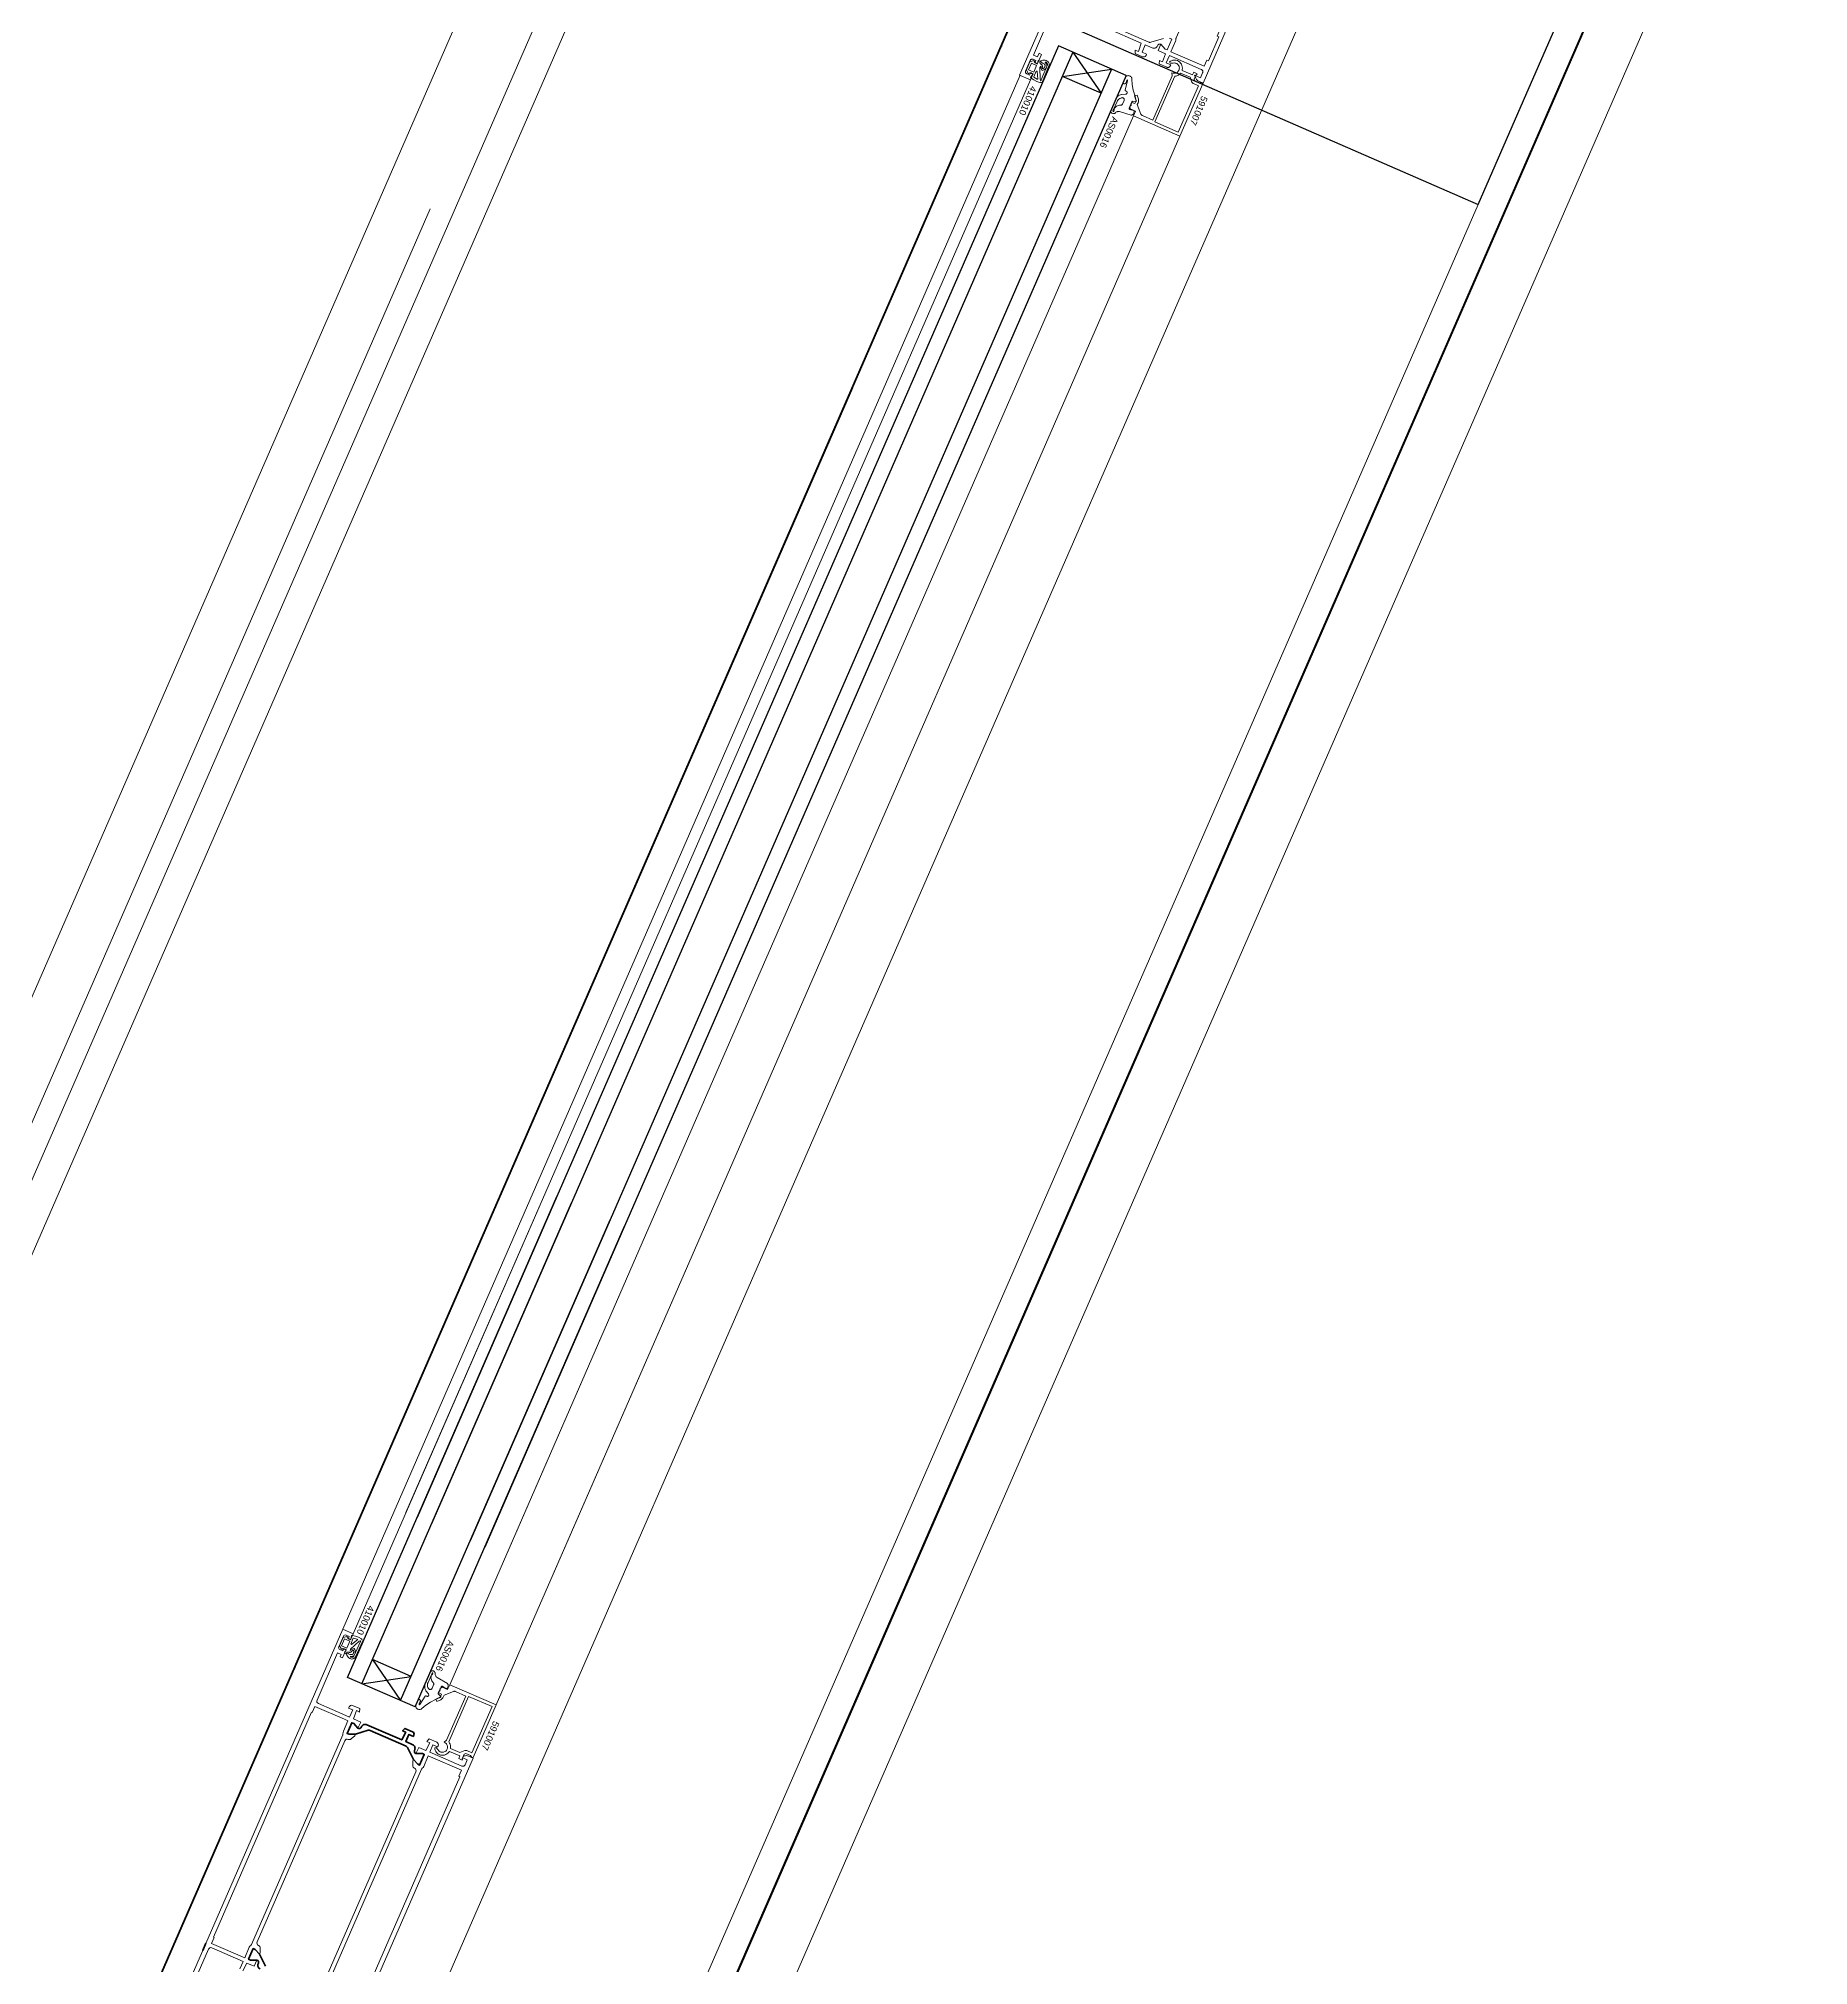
# Model space of a CAD drawing. Header units: millimetres. Extents: x -37281 to 954596, y -59787 to 956680.
# Drawn here: x 7281 to 7952, y -10720 to -9989 of the extents above; entities that cross this region are included whole.
import ezdxf
from ezdxf.enums import TextEntityAlignment as Align

# ---------------------------------------------------------------- set-up
doc = ezdxf.new("R2010")
doc.units = ezdxf.units.MM
doc.header["$MEASUREMENT"] = 0
doc.linetypes.add('Dot & Dashed', pattern=[670.277762, 352.777767, -176.388884, 0, -141.111112])
doc.linetypes.add('Double Dashed', pattern=[1093.611073, 529.166651, -211.666656, 141.111112, -211.666656])
for name, color, linetype, lineweight in [('0_Pen_No__2', 8, 'Continuous', 15), ('0_Pen_No__5', 7, 'Continuous', 25), ('0_Pen_No__6', 7, 'Continuous', 35), ('0_Pen_No__7', 7, 'Continuous', 35), ('0_Pen_No__9', 7, 'Continuous', 13), ('New_A-20-M_Floor_Slab_Pen_No__89', 8, 'Continuous', 20), ('New_A-20-M_Roof_Pen_No__93', 8, 'Continuous', 13), ('New_A-25-M_Curtain_Wall_Pen_No__90', 8, 'Continuous', 20), ('New_A-25-M_Wall_Ext_Pen_No__87', 8, 'Continuous', 20), ('New_ArchiCAD Windows_Pen_No__3', 7, 'Continuous', 18), ('New_ArchiCAD Zone Stamps_Pen_No__9', 7, 'Continuous', 13)]:
    doc.layers.add(name, color=color, linetype=linetype, lineweight=lineweight)
for name, color, linetype, lineweight, true_color in [('0_Pen_No__40', 7, 'Continuous', 35, 0x2a2a2a), ('New_A-15-MG_Structural_Grid_Phase_2_Pen_No__222', 7, 'Continuous', 13, 0x65af33), ('New_A-25-M_Curtain_Wall_Pen_No__69', 7, 'Continuous', 20, 0x606060), ('New_A-35-M_FFE-Zone_Pen_No__74', 7, 'Continuous', 20, 0x606060), ('New_ArchiCAD Windows_Pen_No__23', 7, 'Continuous', 30, 0x2a2a2a)]:
    doc.layers.add(name, color=color, linetype=linetype, lineweight=lineweight, true_color=true_color)
for name, color, linetype in [('New_A-15-MG_Structural_Grid_Phase_2', 7, 'Continuous'), ('New_A-20-M_Floor_Slab', 7, 'Continuous'), ('New_A-20-M_Roof', 7, 'Continuous'), ('New_A-25-M_Curtain_Wall', 7, 'Continuous'), ('New_A-25-M_Wall_Ext', 7, 'Continuous'), ('New_A-35-M_FFE-Zone', 7, 'Continuous'), ('New_ArchiCAD Windows', 7, 'Continuous')]:
    doc.layers.add(name, color=color, linetype=linetype)
doc.styles.add('GENERATED_STYLE_2', font='')
doc.styles.add('GENERATED_STYLE_3', font='')
doc.styles.add('GENERATED_STYLE_4', font='')
doc.styles.get('GENERATED_STYLE_2').set_extended_font_data('Arial', bold=True)
doc.styles.get('GENERATED_STYLE_3').set_extended_font_data('Arial')
doc.styles.get('GENERATED_STYLE_4').set_extended_font_data('Swis721 BT')

# ---------------------------------------------------------------- blocks, each defined once
blk = doc.blocks.new('Wall_2_3', base_point=(10092.6, -4631.3))
at = {"layer": 'New_A-25-M_Wall_Ext_Pen_No__87', "linetype": 'Continuous', "flags": 128}
for points in [[(10000.93, -4591.33), (2142.47, -22613.27)], [(2234.14, -22653.24), (10092.6, -4631.3)]]:
    blk.add_lwpolyline(points, dxfattribs=at)
blk = doc.blocks.new('Wall_4_3', base_point=(9982.59, -4632.6))
at = {"layer": 'New_A-25-M_Wall_Ext_Pen_No__87', "linetype": 'Continuous', "flags": 128}
for points in [[(4871.77, -16353.33), (9982.59, -4632.6)], [(7915.52, -8960.24), (4720.52, -16287.38)]]:
    blk.add_lwpolyline(points, dxfattribs=at)
blk = doc.blocks.new('Single Office_INB 2113_11_3', base_point=(4956.91, -9895.45))
at = {"layer": 'New_A-35-M_FFE-Zone_Pen_No__74', "linetype": 'Continuous'}
blk.add_line((6607.79, -11889.99), (7507.12, -9827.54), dxfattribs=at)
at = {"layer": 'New_ArchiCAD Zone Stamps_Pen_No__9'}
for tag, height, style, p in [('ROOM_NAME', 250, 'GENERATED_STYLE_2', (4455.73, -8801.04)), ('zoneNameLine2', 250, 'GENERATED_STYLE_2', (4267.3, -9233.17)), ('ROOM_NUMBER', 200, 'GENERATED_STYLE_3', (4078.87, -9653.88)), ('measuredAreaCode', 200, 'GENERATED_STYLE_3', (3921.84, -10013.99)), ('DUMMY_649', 200, 'GENERATED_STYLE_3', (4229.25, -10148.03)), ('DUMMY_650', 200, 'GENERATED_STYLE_3', (4578.76, -10300.44)), ('DUMMY_651', 133.33, 'GENERATED_STYLE_3', (4858.05, -10406.98))]:
    blk.add_attdef(tag, text='', height=height, rotation=336.44041, dxfattribs=dict(at, style=style)).set_placement(p, align=Align.TOP_LEFT)
blk = doc.blocks.new('Slab_4_3', base_point=(-34879.65, -33019.01))
at = {"layer": 'New_A-20-M_Floor_Slab_Pen_No__89', "linetype": 'Continuous', "flags": 128}
blk.add_lwpolyline([(19341.14, -30335.29), (10989.45, -26693.54), (10933.09, -26822.78), (1863.41, -22867.95), (9871.66, -4502.51), (4224.74, -2040.17), (4132.95, -2000.14), (2145.42, -6558.18), (-3141.98, -4252.62), (-10743.58, -11326.43), (-11126.43, -10915.01), (-34879.65, -33019.01)], dxfattribs=at)
blk = doc.blocks.new('Slab_8_3', base_point=(10933.09, -26822.78))
at = {"layer": 'New_A-20-M_Floor_Slab_Pen_No__89', "linetype": 'Continuous', "flags": 128}
blk.add_lwpolyline([(10933.09, -26822.78), (1863.41, -22867.95), (9871.66, -4502.51), (18941.33, -8457.33)], close=True, dxfattribs=at)
blk = doc.blocks.new('Triple Window 19[16]_3')
at = {"layer": 'New_ArchiCAD Windows_Pen_No__23', "linetype": 'Continuous'}
for p, q in [((7843.75, -10012.99), (7860.94, -9973.57)), ((7652.4, -9976.46), (7826.56, -10052.4)), ((7826.56, -10052.4), (7843.75, -10012.99))]:
    blk.add_line(p, q, dxfattribs=at)
at = {"layer": 'New_ArchiCAD Windows_Pen_No__3', "linetype": 'Continuous'}
for p, q in [((7898.06, -9000.28), (6958.76, -11154.4)), ((8232.63, -9146.17), (7293.33, -11300.29)), ((7652.4, -9976.46), (7314.85, -10750.57)), ((7489.01, -10826.51), (7826.56, -10052.4))]:
    blk.add_line(p, q, dxfattribs=at)
blk = doc.blocks.new('Wall_139_3', base_point=(10165.92, -4712.54))
at = {"layer": 'New_ArchiCAD Windows', "color": 251, "linetype": 'Continuous', "lineweight": 20, "true_color": 0x606060}
blk.add_blockref('Triple Window 19[16]_3', (0, 0), dxfattribs=at)
blk = doc.blocks.new('Morph_1_3')
at = {"layer": 'New_A-20-M_Roof_Pen_No__93', "linetype": 'Continuous', "flags": 128}
blk.add_lwpolyline([(2064.53, -22792.01), (10012.82, -4564.06)], dxfattribs=at)
blk = doc.blocks.new('Beam_4_3', base_point=(10000.93, -4591.33))
at = {"layer": 'New_A-25-M_Curtain_Wall_Pen_No__69', "linetype": 'Dot & Dashed'}
blk.add_line((10000.93, -4591.33), (2142.47, -22613.27), dxfattribs=at)
at = {"layer": 'New_A-25-M_Curtain_Wall_Pen_No__90', "linetype": 'Continuous'}
for p, q in [((10000.93, -4591.33), (2142.47, -22613.27)), ((10203.2, -4679.52), (2344.74, -22701.46))]:
    blk.add_line(p, q, dxfattribs=at)
blk = doc.blocks.new('Standard grid marker[55]_3', base_point=(12179.47, 840.07))
at = {"layer": 'New_A-15-MG_Structural_Grid_Phase_2_Pen_No__222', "linetype": 'Double Dashed'}
blk.add_line((11800.31, -29.45), (-2469.84, -32755.44), dxfattribs=at)
at = {"layer": 'New_A-15-MG_Structural_Grid_Phase_2_Pen_No__222', "style": 'GENERATED_STYLE_4'}
for tag, p in [('AC_MarkerText_1_0', (11806.43, 1584.91)), ('AC_MarkerText_1_1', (-3621.73, -33796.76))]:
    blk.add_attdef(tag, text='', height=350, rotation=336.44041, dxfattribs=at).set_placement(p, align=Align.MIDDLE_CENTER)

msp = doc.modelspace()

# ---------------------------------------------------------------- linework, layer by layer
at = {"layer": '0_Pen_No__2', "linetype": 'Continuous', "flags": 128}
for points in [[(7665.67, -9977.88), (7657.88, -9995.76), (7659.43, -9996.44), (7660.03, -9995.06), (7660.95, -9995.46), (7659.35, -9999.13), (7658.43, -9998.73), (7658.83, -9997.81), (7657.73, -9997.33), (7657.62, -9997.29), (7657.49, -9997.27), (7657.37, -9997.27), (7657.24, -9997.28), (7657.12, -9997.32), (7657.01, -9997.37), (7656.91, -9997.45), (7656.82, -9997.53), (7656.74, -9997.63), (7656.68, -9997.74), (7654.92, -10001.78), (7654.88, -10001.9), (7654.86, -10002.02), (7654.86, -10002.15), (7654.87, -10002.27), (7654.91, -10002.39), (7654.97, -10002.5), (7655.04, -10002.61), (7655.13, -10002.7), (7655.23, -10002.77), (7655.34, -10002.83), (7656.44, -10003.31), (7656.84, -10002.39), (7657.75, -10002.79), (7656.75, -10005.09), (7652.63, -10003.29), (7673.41, -9955.62)], [(7709.46, -9989.29), (7710.38, -9989.69), (7708.6, -9993.76), (7707.87, -9993.45), (7706.25, -9991.65), (7705.21, -9994.03), (7707.96, -9995.23), (7706.84, -9998.34), (7705.65, -9997.82), (7705.57, -9999.1), (7708.45, -10000.36), (7708.6, -10000.41), (7708.76, -10000.43), (7708.91, -10000.44), (7709.07, -10000.42), (7709.22, -10000.37), (7709.36, -10000.3), (7709.49, -10000.21), (7709.6, -10000.1), (7709.7, -9999.98), (7709.77, -9999.84), (7709.97, -9999.38), (7708.23, -9998.62), (7709.43, -9995.87), (7721.53, -10001.15), (7721.67, -10001.22), (7721.79, -10001.32), (7721.9, -10001.43), (7721.99, -10001.56), (7722.06, -10001.7), (7722.1, -10001.85), (7722.13, -10002), (7722.12, -10002.16), (7722.09, -10002.32), (7722.04, -10002.46), (7721.24, -10004.3), (7718.93, -10003.29), (7719.4, -10004.49), (7719.54, -10004.77), (7719.72, -10005.03), (7719.94, -10005.26), (7720.19, -10005.45), (7720.47, -10005.59), (7722.2, -10006.35), (7732.99, -9981.6)], [(7709.63, -9989.41), (7710.36, -9989.73), (7708.6, -9993.76), (7707.87, -9993.45), (7706.25, -9991.65), (7706.1, -9991.6), (7705.95, -9991.57), (7705.79, -9991.57), (7705.63, -9991.59), (7705.48, -9991.64), (7705.34, -9991.7), (7705.21, -9991.79), (7705.1, -9991.9), (7705.01, -9992.03), (7704.93, -9992.17), (7704.89, -9992.26), (7704.78, -9992.47), (7704.64, -9992.65), (7704.47, -9992.82), (7704.28, -9992.95), (7704.07, -9993.05), (7703.84, -9993.12), (7703.61, -9993.16), (7703.37, -9993.15), (7703.14, -9993.11), (7702.92, -9993.03), (7700.26, -9991.87), (7699.06, -9994.62), (7700.8, -9995.38), (7700.6, -9995.84), (7700.53, -9995.98), (7700.43, -9996.11), (7700.32, -9996.21), (7700.19, -9996.3), (7700.05, -9996.37), (7699.9, -9996.42), (7699.75, -9996.44), (7699.59, -9996.44), (7699.44, -9996.41), (7699.29, -9996.36), (7696.4, -9995.1), (7696.48, -9993.83), (7697.68, -9994.35), (7698.79, -9991.23), (7685.5, -9985.44)], [(7687.97, -9984.88), (7701.65, -9990.84), (7701.78, -9990.89), (7701.92, -9990.92), (7702.06, -9990.93), (7702.2, -9990.92), (7702.34, -9990.89), (7707.22, -9989.43)], [(7709.68, -9998.85), (7709.48, -9998.32), (7709.85, -9998.06), (7710.26, -9997.85), (7710.7, -9997.71), (7711.15, -9997.63), (7711.61, -9997.63), (7712.06, -9997.69), (7712.5, -9997.82), (7712.95, -9998.06), (7713.36, -9998.38), (7713.7, -9998.75), (7713.98, -9999.18), (7714.19, -9999.64), (7714.32, -10000.14), (7714.36, -10000.65), (7714.33, -10001.15), (7714.26, -10001.54), (7718.21, -10003.26), (7718.65, -10002.25), (7719.93, -10002.81), (7719.77, -10003.17), (7719.59, -10003.09), (7718.83, -10004.84), (7719.09, -10005.49), (7720.88, -10006.27), (7721.79, -10006.17), (7722.1, -10006.59), (7713.43, -10026.48), (7695.83, -10018.81), (7696.63, -10016.97), (7694.52, -10016.05), (7694.46, -10015.16), (7694.6, -10015.07), (7694.72, -10014.96), (7694.81, -10014.82), (7694.89, -10014.68), (7694.93, -10014.52), (7694.96, -10014.36), (7694.95, -10014.2), (7694.92, -10014.04), (7695.33, -10013.68), (7696.34, -10014.12), (7696.8, -10013.07), (7696.24, -10011.15), (7697.2, -10010.87), (7697.66, -10012.44), (7697.72, -10012.71), (7697.74, -10012.99), (7697.72, -10013.27), (7697.67, -10013.54), (7697.57, -10013.8), (7697.26, -10014.52), (7698.66, -10018.09), (7698.73, -10018.23), (7698.82, -10018.36), (7698.93, -10018.47), (7699.06, -10018.57), (7699.2, -10018.64), (7703.12, -10020.35)], [(7703.12, -10020.35), (7710.43, -10003.58), (7710.3, -10002.42), (7710.73, -10002.54), (7711.06, -10002.6), (7711.39, -10002.61), (7711.72, -10002.56), (7712.04, -10002.46), (7712.33, -10002.3), (7712.59, -10002.09), (7712.82, -10001.85), (7712.99, -10001.56), (7713.12, -10001.26), (7713.2, -10000.93), (7713.21, -10000.6), (7713.17, -10000.27), (7713.08, -9999.95), (7712.93, -9999.65), (7712.73, -9999.38), (7712.49, -9999.15), (7712.21, -9998.96), (7711.91, -9998.83), (7711.59, -9998.74), (7711.26, -9998.71), (7710.92, -9998.74), (7710.6, -9998.83), (7709.68, -9998.85)], [(7431.4, -10637.06), (7430.87, -10637.27), (7430.93, -10637.72), (7431.05, -10638.16), (7431.25, -10638.58), (7431.5, -10638.96), (7431.81, -10639.3), (7432.16, -10639.59), (7432.56, -10639.82), (7433.04, -10639.99), (7433.55, -10640.07), (7434.06, -10640.07), (7434.56, -10639.99), (7435.04, -10639.82), (7435.49, -10639.58), (7435.89, -10639.27), (7436.24, -10638.89), (7436.48, -10638.59), (7440.42, -10640.31), (7439.98, -10641.31), (7441.27, -10641.87), (7441.43, -10641.51), (7441.24, -10641.43), (7442, -10639.69), (7442.66, -10639.43), (7444.45, -10640.21), (7445, -10640.95), (7445.51, -10640.89), (7454.19, -10621), (7436.59, -10613.32), (7435.79, -10615.16), (7433.68, -10614.24), (7432.99, -10614.81), (7433.01, -10614.97), (7433.01, -10615.13), (7432.98, -10615.29), (7432.92, -10615.44), (7432.84, -10615.59), (7432.74, -10615.71), (7432.62, -10615.82), (7432.48, -10615.91), (7432.5, -10616.45), (7433.5, -10616.89), (7433.05, -10617.94), (7431.26, -10618.83), (7431.7, -10619.73), (7433.16, -10619), (7433.41, -10618.86), (7433.62, -10618.69), (7433.82, -10618.48), (7433.98, -10618.26), (7434.11, -10618.01), (7434.42, -10617.29), (7437.98, -10615.89), (7438.14, -10615.84), (7438.29, -10615.82), (7438.45, -10615.83), (7438.61, -10615.85), (7438.76, -10615.91), (7442.68, -10617.62)], [(7442.68, -10617.62), (7435.37, -10634.39), (7434.43, -10635.08), (7434.81, -10635.31), (7435.08, -10635.51), (7435.31, -10635.75), (7435.5, -10636.03), (7435.64, -10636.33), (7435.72, -10636.65), (7435.75, -10636.98), (7435.72, -10637.32), (7435.63, -10637.64), (7435.5, -10637.94), (7435.31, -10638.22), (7435.08, -10638.46), (7434.81, -10638.65), (7434.51, -10638.8), (7434.19, -10638.89), (7433.86, -10638.93), (7433.52, -10638.91), (7433.2, -10638.84), (7432.89, -10638.71), (7432.61, -10638.53), (7432.36, -10638.3), (7432.16, -10638.04), (7432, -10637.74), (7431.4, -10637.06)]]:
    msp.add_lwpolyline(points, dxfattribs=at)
for points in [[(7710.03, -9994.5), (7711.77, -9990.51), (7711.87, -9990.22), (7711.92, -9989.92), (7711.93, -9989.62), (7711.94, -9989.47), (7711.97, -9989.32), (7712.02, -9989.18), (7713.48, -9985.82), (7713.55, -9985.69), (7713.64, -9985.57), (7713.74, -9985.47), (7713.96, -9985.25), (7714.14, -9985), (7714.28, -9984.73), (7716.02, -9980.75), (7728.58, -9986.22), (7727.58, -9988.51), (7728.22, -9988.79), (7724.23, -9997.96), (7723.58, -9997.68), (7722.58, -9999.97)], [(7703.91, -10021.02), (7712.81, -10024.9), (7720.44, -10007.39), (7718.53, -10006.56), (7718.39, -10006.49), (7718.27, -10006.39), (7718.16, -10006.28), (7718.07, -10006.15), (7718, -10006.01), (7717.27, -10004.16), (7713.69, -10002.6), (7713.33, -10002.97), (7712.92, -10003.29), (7712.45, -10003.53), (7711.96, -10003.69), (7711.44, -10003.76)], [(7443.72, -10617.74), (7452.61, -10621.62), (7444.97, -10639.13), (7443.06, -10638.29), (7442.91, -10638.24), (7442.76, -10638.22), (7442.6, -10638.21), (7442.45, -10638.23), (7442.3, -10638.28), (7440.45, -10639.01), (7436.86, -10637.45), (7436.9, -10636.93), (7436.84, -10636.41), (7436.71, -10635.91), (7436.48, -10635.43), (7436.19, -10635.01)]]:
    msp.add_lwpolyline(points, close=True, dxfattribs=at)
for points in [[(7358.18, -10721.78), (7359.7, -10718.85), (7362.45, -10720.05), (7363.49, -10717.66), (7361.07, -10717.7), (7360.34, -10717.38), (7362.1, -10713.35), (7362.83, -10713.67), (7364.45, -10715.46), (7364.73, -10714.82), (7364.7, -10713.05, 0.294108), (7364.1, -10712.15), (7364.05, -10712.13, -0.414214), (7363.53, -10710.81), (7396.79, -10634.54, -0.414214), (7398.1, -10634.03), (7398.16, -10634.05, 0.294108), (7399.22, -10633.88), (7400.54, -10632.69), (7400.82, -10632.05), (7398.4, -10632.09), (7397.67, -10631.77), (7399.43, -10627.73), (7400.16, -10628.05), (7401.78, -10629.85), (7402.82, -10627.47), (7400.07, -10626.27), (7401.19, -10623.15), (7402.38, -10623.68), (7402.46, -10622.4), (7399.76, -10621.22, 0.414214), (7398.44, -10621.74), (7398.24, -10622.2), (7399.8, -10622.88), (7398.6, -10625.63), (7397.19, -10625.01), (7386.78, -10620.47, -0.414214), (7386.26, -10619.15), (7394.06, -10601.28), (7395.43, -10601.88), (7395.03, -10602.8), (7395.95, -10603.2), (7397.35, -10599.99), (7396.43, -10599.59), (7396.03, -10600.5), (7394.93, -10600.03, -0.414214), (7394.52, -10598.97), (7396.28, -10594.94, -0.414214), (7397.33, -10594.53), (7398.43, -10595.01), (7398.03, -10595.92), (7398.95, -10596.32), (7399.94, -10594.03), (7396, -10592.31), (7332.05, -10738.97)], [(7390.48, -10722.56), (7423.74, -10646.3, 0.414214), (7423.22, -10644.98), (7423.17, -10644.96, -0.294108), (7422.57, -10644.06), (7422.54, -10642.28), (7422.82, -10641.64), (7424.44, -10643.44), (7425.17, -10643.76), (7426.93, -10639.72), (7426.2, -10639.4), (7423.78, -10639.44), (7424.82, -10637.06), (7427.57, -10638.26), (7429.09, -10635.32), (7427.89, -10634.8), (7428.77, -10633.87), (7431.66, -10635.13, -0.414214), (7432.18, -10636.45), (7431.98, -10636.91), (7430.23, -10636.15), (7429.04, -10638.9), (7429.93, -10639.29), (7441.14, -10644.17, 0.414214), (7442.45, -10643.66), (7443.25, -10641.82), (7441.6, -10641.1), (7441.61, -10640.55), (7442.14, -10640.34, -0.198912), (7443.67, -10640.37), (7445.41, -10641.13), (7401.44, -10741.96)], [(7426.16, -10644.99, 0.112281), (7425.9, -10645.35), (7391.26, -10724.79, 0.112281), (7391.17, -10725.22, -0.112281), (7391, -10726.12), (7389.27, -10730.1), (7401.82, -10735.58), (7402.82, -10733.29), (7403.28, -10733.49), (7440.45, -10648.24), (7439.99, -10648.04), (7440.99, -10645.75), (7429.31, -10640.65)], [(7429.31, -10640.65), (7428.44, -10640.27), (7426.7, -10644.26, -0.112281), (7426.16, -10644.99)], [(7337.3, -10731.44), (7345.09, -10713.57, -0.414214), (7346.41, -10713.05), (7358.23, -10718.21), (7357.03, -10720.96)]]:
    msp.add_lwpolyline(points, format="xyb", dxfattribs=at)
msp.add_lwpolyline([(7396.67, -10626.42), (7398, -10627), (7396.26, -10630.99, 0.112281), (7396.1, -10631.88, -0.112281), (7396.01, -10632.32), (7361.37, -10711.76, -0.112281), (7361.11, -10712.11, 0.112281), (7360.57, -10712.85), (7358.83, -10716.83), (7346.27, -10711.36), (7347.27, -10709.07), (7347, -10708.95), (7384.17, -10623.7), (7384.45, -10623.82), (7385.45, -10621.53)], format="xyb", close=True, dxfattribs=at)
at = {"layer": '0_Pen_No__40', "linetype": 'Continuous'}
for p, q in [((9735.36, -5700.74), (2596.69, -22071.98)), ((7344.12, -10711.3), (7342.92, -10714.05))]:
    msp.add_line(p, q, dxfattribs=at)
at = {"layer": '0_Pen_No__5', "linetype": 'Continuous'}
for p, q in [((7667.37, -9992.26), (7477.21, -10428.35)), ((7672.87, -9994.66), (7482.71, -10430.75)), ((7693.03, -10003.45), (7667.37, -9992.26)), ((7672.87, -9994.66), (7683.53, -10010.22)), ((7687.53, -10001.05), (7497.37, -10437.14)), ((7693.03, -10003.45), (7502.87, -10439.54)), ((7668.87, -10003.82), (7687.53, -10001.05)), ((7683.53, -10010.22), (7668.87, -10003.82)), ((7397.77, -10610.53), (7477.21, -10428.35)), ((7403.27, -10612.93), (7482.71, -10430.75)), ((7477.21, -10428.35), (7424.18, -10549.96)), ((7482.71, -10430.75), (7429.68, -10552.36)), ((7417.93, -10619.33), (7497.37, -10437.14)), ((7423.43, -10621.73), (7502.87, -10439.54)), ((7497.37, -10437.14), (7444.35, -10558.75)), ((7502.87, -10439.54), (7449.85, -10561.15)), ((7423.43, -10621.73), (7397.77, -10610.53)), ((7403.27, -10612.93), (7421.93, -10610.16)), ((7421.93, -10610.16), (7407.26, -10603.77)), ((7407.26, -10603.77), (7417.93, -10619.33))]:
    msp.add_line(p, q, dxfattribs=at)
at = {"layer": '0_Pen_No__6', "linetype": 'Continuous', "flags": 128}
msp.add_lwpolyline([(7403.1, -10629.33, -0.414214), (7401.78, -10629.85), (7400.16, -10628.05), (7399.43, -10627.73), (7397.67, -10631.77), (7398.4, -10632.09), (7400.81, -10632.07), (7405.69, -10630.61, -0.176327), (7406.38, -10630.65), (7420.06, -10636.62, -0.176327), (7420.56, -10637.09), (7422.81, -10641.66), (7424.44, -10643.44), (7425.17, -10643.76), (7426.93, -10639.72), (7426.2, -10639.4), (7423.78, -10639.44, -0.414214), (7423.26, -10638.13), (7423.3, -10638.03, 0.414214), (7422.53, -10636.06), (7419.87, -10634.9), (7421.07, -10632.15), (7422.81, -10632.91), (7423.01, -10632.45, 0.414214), (7422.49, -10631.14), (7419.61, -10629.88), (7418.73, -10630.8), (7419.92, -10631.32), (7418.4, -10634.26), (7405.11, -10628.47, 0.414214), (7403.14, -10629.24)], format="xyb", close=True, dxfattribs=at)
msp.add_lwpolyline([(7364.74, -10721.05, -0.414214), (7363.97, -10719.07), (7364.01, -10718.98, 0.414214), (7363.49, -10717.66), (7361.07, -10717.7), (7360.34, -10717.38), (7362.1, -10713.35), (7362.83, -10713.67), (7364.46, -10715.45), (7366.71, -10720.01, 0.176327)], format="xyb", dxfattribs=at)
at = {"layer": '0_Pen_No__9', "linetype": 'Continuous'}
for p, q in [((7652.81, -10003.37), (7469.05, -10424.79)), ((7656.75, -10005.09), (7472.99, -10426.51)), ((7695.83, -10018.81), (7510.85, -10443.02)), ((7713.43, -10026.48), (7528.45, -10450.69)), ((7396, -10592.31), (7469.05, -10424.79)), ((7399.94, -10594.03), (7472.99, -10426.51)), ((7472.99, -10426.51), (7419.96, -10548.12)), ((7436.59, -10613.32), (7510.85, -10443.02)), ((7510.85, -10443.02), (7457.82, -10564.63)), ((7454.19, -10621), (7528.45, -10450.69)), ((7528.45, -10450.69), (7475.42, -10572.3))]:
    msp.add_line(p, q, dxfattribs=at)
at = {"layer": '0_Pen_No__9', "linetype": 'Continuous', "flags": 128}
for points in [[(7663.77, -9999.82), (7661.35, -10005.69), (7661.07, -10006.25), (7660.51, -10005.98), (7660.44, -10006.14), (7660.27, -10006.1), (7659.12, -10005.69), (7658.03, -10005.14), (7657.03, -10004.45), (7656.8, -10004.28), (7657.7, -10002.99), (7656.39, -10002.42), (7656.27, -10002.69), (7655.91, -10002.7), (7655.23, -10001.33), (7656.56, -9998.27), (7658.03, -9997.84), (7658.27, -9998.11), (7658.15, -9998.38), (7659.46, -9998.96), (7659.7, -9997.84), (7660.49, -9998.01), (7660.35, -9998.63), (7660.7, -9999.15), (7660.82, -9999.19), (7660.92, -9999.26), (7661.01, -9999.33), (7661.09, -9999.42), (7661.15, -9999.52), (7661.2, -9999.64), (7661.23, -9999.75), (7661.27, -9999.93), (7661.29, -10000.11), (7661.27, -10000.29), (7661.23, -10000.46), (7661.16, -10000.63), (7661.41, -10000.91), (7661.61, -10000.81), (7661.8, -10000.69), (7661.97, -10000.54), (7662.11, -10000.36), (7662.22, -10000.17), (7662.3, -9999.95), (7662.32, -9999.82), (7662.32, -9999.68), (7662.29, -9999.55), (7662.24, -9999.43), (7662.17, -9999.31), (7662.08, -9999.21), (7661.97, -9999.13), (7661.79, -9998.97), (7661.59, -9998.84), (7661.37, -9998.75), (7661.14, -9998.69), (7660.9, -9998.66), (7660.71, -9997.95), (7661.1, -9997.78), (7661.51, -9997.69), (7661.93, -9997.66), (7662.34, -9997.71), (7662.75, -9997.82), (7663.12, -9998), (7663.46, -9998.25), (7663.62, -9998.44), (7663.73, -9998.65), (7663.82, -9998.87), (7663.86, -9999.11), (7663.87, -9999.35), (7663.84, -9999.59)], [(7657.99, -10002.24), (7655.98, -10001.36), (7657.1, -9998.8), (7659.11, -9999.68)], [(7658.08, -10004.1), (7657.98, -10004.03), (7658.96, -10001.78), (7659.34, -10001.84), (7659.58, -10004.91), (7659.35, -10004.81)], [(7660.86, -10005.17), (7663.17, -9999.46), (7663.18, -9999.32), (7663.17, -9999.17), (7663.14, -9999.03), (7663.09, -9998.89), (7663.01, -9998.77), (7662.91, -9998.66), (7662.8, -9998.57), (7662.68, -9998.49), (7662.54, -9998.44), (7662.4, -9998.41), (7662.34, -9998.57), (7662.52, -9998.72), (7662.68, -9998.89), (7662.81, -9999.09), (7662.91, -9999.31), (7662.97, -9999.54), (7662.99, -9999.77), (7662.97, -10000.01), (7662.84, -10000.35), (7662.66, -10000.66), (7662.44, -10000.93), (7662.17, -10001.17), (7661.86, -10001.36), (7661.53, -10001.5), (7661.18, -10001.58), (7660.56, -10000.47), (7660.78, -10000.24), (7660.68, -9999.95), (7660.32, -10000.43), (7660.38, -10004.88), (7660.61, -10005.35), (7660.79, -10005.35)], [(7694.88, -10018.45), (7695.01, -10018.46), (7695.14, -10018.45), (7695.27, -10018.42), (7695.39, -10018.37), (7695.51, -10018.3), (7695.6, -10018.21), (7695.68, -10018.1), (7695.75, -10017.98), (7696.1, -10017.18), (7696.12, -10017.13), (7696.12, -10017.08), (7696.12, -10017.03), (7696.11, -10016.98), (7696.1, -10016.93), (7696.07, -10016.89), (7696.04, -10016.85), (7696, -10016.82), (7695.96, -10016.79), (7695.91, -10016.77), (7694.34, -10016.3), (7694.29, -10016.28), (7694.25, -10016.26), (7694.21, -10016.22), (7694.18, -10016.18), (7694.15, -10016.14), (7694.14, -10016.09), (7694.13, -10016.04), (7694.13, -10015.99), (7694.13, -10015.94), (7694.15, -10015.89), (7695.23, -10013.43), (7695.25, -10013.39), (7695.27, -10013.35), (7695.31, -10013.32), (7695.34, -10013.29), (7695.38, -10013.27), (7695.43, -10013.26), (7695.47, -10013.25), (7695.52, -10013.25), (7696.59, -10013.32), (7696.64, -10013.31), (7696.69, -10013.3), (7696.73, -10013.29), (7696.78, -10013.26), (7696.82, -10013.23), (7696.85, -10013.19), (7696.87, -10013.15), (7696.89, -10013.1), (7696.9, -10013.05), (7696.91, -10013), (7696.9, -10012.95), (7696.88, -10012.91), (7696.29, -10010.98), (7695.66, -10008.99), (7695.31, -10006.93), (7695.25, -10004.85), (7695.22, -10004.61), (7695.14, -10004.39), (7695.03, -10004.17), (7694.89, -10003.98), (7694.71, -10003.82), (7694.51, -10003.69), (7694.29, -10003.6), (7694.06, -10003.54), (7693.82, -10003.53), (7693.58, -10003.55), (7693.35, -10003.62), (7693.14, -10003.73), (7692.94, -10003.87), (7692.78, -10004.04), (7691.95, -10005.93), (7691.92, -10006.01), (7691.91, -10006.09), (7691.91, -10006.17), (7691.92, -10006.25), (7691.95, -10006.33), (7691.99, -10006.4), (7692.04, -10006.47), (7692.1, -10006.52), (7692.17, -10006.57), (7692.25, -10006.6), (7692.33, -10006.62), (7692.41, -10006.63), (7692.49, -10006.62), (7692.57, -10006.6), (7692.65, -10006.57), (7692.72, -10006.52), (7692.78, -10006.47), (7692.83, -10006.4), (7692.87, -10006.33), (7693.29, -10005.36), (7693.31, -10005.31), (7693.34, -10005.27), (7693.37, -10005.24), (7693.41, -10005.21), (7693.46, -10005.19), (7693.5, -10005.17), (7693.55, -10005.17), (7693.56, -10005.21), (7693.57, -10005.26), (7693.57, -10005.3), (7693.56, -10005.35), (7692.68, -10009.01), (7692.67, -10009.1), (7692.7, -10009.16), (7692.72, -10009.21), (7692.75, -10009.24), (7692.78, -10009.28), (7692.82, -10009.31), (7692.86, -10009.33), (7693.14, -10009.45), (7693.22, -10009.5), (7693.29, -10009.55), (7693.34, -10009.61), (7693.39, -10009.69), (7693.42, -10009.77), (7693.44, -10009.86), (7693.44, -10009.94), (7693.43, -10010.03), (7693.4, -10010.11), (7693.36, -10010.19), (7693.3, -10010.26), (7693.24, -10010.31), (7692.99, -10010.5), (7692.95, -10010.52), (7692.91, -10010.54), (7692.87, -10010.55), (7692.82, -10010.56), (7691.39, -10010.62), (7691.32, -10010.63), (7691.26, -10010.64), (7690.93, -10010.75), (7690.47, -10010.95), (7690.05, -10011.22), (7689.68, -10011.56), (7689.37, -10011.96), (7689.13, -10012.4), (7687.33, -10016.52), (7687.28, -10016.68), (7687.25, -10016.84), (7687.25, -10017.01), (7687.28, -10017.17), (7687.33, -10017.33), (7687.41, -10017.47), (7687.52, -10017.6), (7687.64, -10017.71), (7687.78, -10017.8), (7687.93, -10017.87), (7688.09, -10017.91), (7688.26, -10017.92), (7688.42, -10017.9), (7688.58, -10017.86), (7688.74, -10017.79), (7688.87, -10017.7), (7688.99, -10017.59), (7689.17, -10017.42), (7689.37, -10017.28), (7689.59, -10017.18), (7689.82, -10017.11), (7690.07, -10017.09), (7690.31, -10017.1), (7690.54, -10017.15)], [(7692.25, -10012.99), (7692.3, -10012.87), (7692.32, -10012.73), (7692.31, -10012.6), (7692.29, -10012.46), (7692.24, -10012.34), (7692.18, -10012.22), (7692.09, -10012.11), (7691.99, -10012.03), (7691.87, -10011.96), (7691.75, -10011.91), (7691.61, -10011.88), (7691.48, -10011.87), (7691.35, -10011.89), (7690.97, -10012.01), (7690.62, -10012.18), (7690.3, -10012.4), (7690.01, -10012.68), (7689.78, -10012.99), (7689.59, -10013.33), (7688.04, -10016.89), (7688.04, -10016.91), (7688.03, -10016.93), (7688.03, -10016.96), (7688.04, -10016.98), (7688.05, -10017.01), (7688.06, -10017.03), (7688.07, -10017.05), (7688.09, -10017.06), (7688.11, -10017.08), (7688.13, -10017.09), (7688.16, -10017.09), (7688.18, -10017.1), (7688.21, -10017.09), (7688.23, -10017.09), (7688.25, -10017.08), (7688.27, -10017.06), (7688.29, -10017.05), (7688.31, -10017.03), (7688.32, -10017.01), (7688.47, -10016.67), (7688.48, -10016.63), (7688.49, -10016.58), (7688.49, -10016.53), (7688.49, -10016.49), (7688.47, -10016.44), (7688.45, -10016.4), (7688.43, -10016.36), (7688.4, -10016.33), (7688.43, -10016.25), (7688.61, -10015.91), (7688.84, -10015.6), (7689.12, -10015.33), (7689.43, -10015.11), (7689.77, -10014.94), (7690.14, -10014.82), (7690.52, -10014.76), (7690.9, -10014.75), (7691.02, -10014.75), (7691.15, -10014.73), (7691.26, -10014.7), (7691.37, -10014.64), (7691.47, -10014.57), (7691.56, -10014.48), (7691.63, -10014.39), (7691.69, -10014.28)], [(7400.85, -10602.75), (7403.52, -10596.98), (7403.74, -10596.4), (7403.16, -10596.17), (7403.23, -10596.01), (7403.08, -10595.92), (7402, -10595.35), (7400.86, -10594.93), (7399.67, -10594.66), (7399.39, -10594.62), (7399.06, -10596.15), (7397.74, -10595.58), (7397.86, -10595.3), (7397.62, -10595.03), (7396.16, -10595.46), (7394.82, -10598.53), (7395.5, -10599.9), (7395.86, -10599.89), (7395.98, -10599.61), (7397.3, -10600.18), (7396.65, -10601.12), (7397.3, -10601.58), (7397.66, -10601.05), (7398.28, -10600.96), (7398.39, -10601.02), (7398.51, -10601.05), (7398.63, -10601.06), (7398.75, -10601.06), (7398.86, -10601.04), (7398.98, -10601), (7399.08, -10600.94), (7399.24, -10600.85), (7399.38, -10600.74), (7399.5, -10600.61), (7399.6, -10600.46), (7399.68, -10600.29), (7400.05, -10600.28), (7400.12, -10600.5), (7400.16, -10600.72), (7400.16, -10600.95), (7400.13, -10601.17), (7400.06, -10601.39), (7399.96, -10601.59), (7399.88, -10601.69), (7399.77, -10601.78), (7399.66, -10601.85), (7399.53, -10601.9), (7399.4, -10601.92), (7399.26, -10601.93), (7399.13, -10601.91), (7398.89, -10601.88), (7398.66, -10601.82), (7398.44, -10601.72), (7398.24, -10601.6), (7398.06, -10601.44), (7397.41, -10601.79), (7397.55, -10602.18), (7397.76, -10602.55), (7398.02, -10602.87), (7398.34, -10603.15), (7398.7, -10603.36), (7399.09, -10603.52), (7399.5, -10603.6), (7399.74, -10603.58), (7399.98, -10603.53), (7400.2, -10603.43), (7400.4, -10603.31), (7400.58, -10603.15), (7400.73, -10602.96)], [(7398.71, -10596.87), (7396.69, -10595.99), (7395.57, -10598.56), (7397.59, -10599.44)], [(7400.13, -10595.67), (7400.01, -10595.64), (7399.02, -10597.9), (7399.33, -10598.14), (7401.74, -10596.22), (7401.51, -10596.12)], [(7402.8, -10596.98), (7400.19, -10602.56), (7400.09, -10602.67), (7399.98, -10602.76), (7399.85, -10602.83), (7399.72, -10602.88), (7399.57, -10602.91), (7399.43, -10602.92), (7399.28, -10602.9), (7399.14, -10602.85), (7399.01, -10602.79), (7398.89, -10602.71), (7398.97, -10602.55), (7399.2, -10602.59), (7399.44, -10602.59), (7399.68, -10602.55), (7399.9, -10602.47), (7400.11, -10602.36), (7400.3, -10602.21), (7400.46, -10602.04), (7400.62, -10601.72), (7400.72, -10601.37), (7400.77, -10601.02), (7400.76, -10600.66), (7400.69, -10600.31), (7400.57, -10599.97), (7400.39, -10599.66), (7399.15, -10599.96), (7399.13, -10600.28), (7398.85, -10600.4), (7398.96, -10599.81), (7402.26, -10596.82), (7402.76, -10596.67), (7402.88, -10596.81)], [(7435.68, -10612.87), (7435.78, -10612.96), (7435.86, -10613.06), (7435.93, -10613.18), (7435.97, -10613.3), (7435.99, -10613.44), (7436, -10613.57), (7435.97, -10613.7), (7435.93, -10613.83), (7435.58, -10614.63), (7435.56, -10614.68), (7435.53, -10614.72), (7435.49, -10614.75), (7435.45, -10614.78), (7435.4, -10614.8), (7435.35, -10614.81), (7435.3, -10614.81), (7435.25, -10614.81), (7435.2, -10614.79), (7435.15, -10614.77), (7433.74, -10613.94), (7433.69, -10613.92), (7433.64, -10613.9), (7433.59, -10613.9), (7433.54, -10613.9), (7433.49, -10613.91), (7433.45, -10613.93), (7433.41, -10613.96), (7433.37, -10613.99), (7433.34, -10614.03), (7433.31, -10614.08), (7432.24, -10616.54), (7432.22, -10616.59), (7432.21, -10616.63), (7432.21, -10616.68), (7432.22, -10616.72), (7432.23, -10616.77), (7432.25, -10616.81), (7432.27, -10616.85), (7432.31, -10616.88), (7433.08, -10617.62), (7433.11, -10617.66), (7433.14, -10617.7), (7433.16, -10617.74), (7433.17, -10617.79), (7433.17, -10617.84), (7433.17, -10617.89), (7433.15, -10617.94), (7433.13, -10617.99), (7433.1, -10618.03), (7433.07, -10618.06), (7433.03, -10618.09), (7432.98, -10618.12), (7431.17, -10618.99), (7429.28, -10619.88), (7427.54, -10621.03), (7425.97, -10622.4), (7425.77, -10622.54), (7425.56, -10622.64), (7425.32, -10622.7), (7425.09, -10622.72), (7424.85, -10622.7), (7424.62, -10622.65), (7424.4, -10622.55), (7424.2, -10622.42), (7424.03, -10622.25), (7423.88, -10622.06), (7423.78, -10621.84), (7423.71, -10621.61), (7423.68, -10621.38), (7423.69, -10621.14), (7424.51, -10619.25), (7424.55, -10619.18), (7424.6, -10619.11), (7424.66, -10619.05), (7424.73, -10619.01), (7424.81, -10618.98), (7424.89, -10618.95), (7424.97, -10618.95), (7425.05, -10618.95), (7425.13, -10618.97), (7425.21, -10619.01), (7425.28, -10619.05), (7425.34, -10619.11), (7425.39, -10619.17), (7425.43, -10619.25), (7425.46, -10619.32), (7425.47, -10619.4), (7425.47, -10619.49), (7425.46, -10619.57), (7425.43, -10619.65), (7425.01, -10620.62), (7424.99, -10620.67), (7424.98, -10620.71), (7424.98, -10620.76), (7424.98, -10620.81), (7424.99, -10620.85), (7425.01, -10620.9), (7425.04, -10620.94), (7425.08, -10620.92), (7425.12, -10620.89), (7425.16, -10620.86), (7425.18, -10620.82), (7427.27, -10617.69), (7427.33, -10617.62), (7427.39, -10617.59), (7427.44, -10617.58), (7427.48, -10617.57), (7427.53, -10617.57), (7427.58, -10617.58), (7427.62, -10617.6), (7427.91, -10617.72), (7427.99, -10617.75), (7428.07, -10617.76), (7428.16, -10617.76), (7428.25, -10617.74), (7428.33, -10617.71), (7428.4, -10617.66), (7428.47, -10617.61), (7428.52, -10617.54), (7428.56, -10617.46), (7428.59, -10617.38), (7428.6, -10617.29), (7428.6, -10617.21), (7428.57, -10616.9), (7428.56, -10616.85), (7428.54, -10616.81), (7428.52, -10616.77), (7428.5, -10616.74), (7427.57, -10615.65), (7427.53, -10615.59), (7427.5, -10615.53), (7427.35, -10615.22), (7427.18, -10614.74), (7427.1, -10614.25), (7427.09, -10613.75), (7427.17, -10613.25), (7427.33, -10612.78), (7429.13, -10608.66), (7429.21, -10608.51), (7429.31, -10608.38), (7429.43, -10608.27), (7429.57, -10608.18), (7429.73, -10608.11), (7429.89, -10608.07), (7430.05, -10608.06), (7430.22, -10608.07), (7430.38, -10608.11), (7430.53, -10608.18), (7430.67, -10608.27), (7430.79, -10608.38), (7430.89, -10608.51), (7430.97, -10608.66), (7431.02, -10608.82), (7431.05, -10608.98), (7431.04, -10609.15), (7431.04, -10609.39), (7431.08, -10609.63), (7431.15, -10609.86), (7431.26, -10610.08), (7431.41, -10610.27), (7431.58, -10610.44), (7431.78, -10610.58)], [(7429.89, -10614.66), (7429.83, -10614.78), (7429.75, -10614.89), (7429.65, -10614.98), (7429.53, -10615.05), (7429.41, -10615.1), (7429.28, -10615.13), (7429.14, -10615.14), (7429.01, -10615.13), (7428.88, -10615.09), (7428.75, -10615.03), (7428.64, -10614.95), (7428.55, -10614.86), (7428.47, -10614.75), (7428.3, -10614.39), (7428.19, -10614.02), (7428.13, -10613.63), (7428.14, -10613.24), (7428.21, -10612.85), (7428.34, -10612.48), (7429.88, -10608.93), (7429.9, -10608.91), (7429.91, -10608.89), (7429.93, -10608.87), (7429.95, -10608.86), (7429.97, -10608.85), (7430, -10608.84), (7430.02, -10608.84), (7430.05, -10608.84), (7430.07, -10608.85), (7430.09, -10608.86), (7430.11, -10608.87), (7430.13, -10608.89), (7430.15, -10608.91), (7430.16, -10608.93), (7430.17, -10608.95), (7430.17, -10608.98), (7430.17, -10609), (7430.17, -10609.03), (7430.16, -10609.05), (7430.01, -10609.39), (7429.99, -10609.43), (7429.96, -10609.46), (7429.93, -10609.5), (7429.89, -10609.52), (7429.85, -10609.54), (7429.81, -10609.56), (7429.76, -10609.56), (7429.72, -10609.56), (7429.68, -10609.64), (7429.55, -10610.01), (7429.48, -10610.39), (7429.47, -10610.77), (7429.52, -10611.15), (7429.63, -10611.52), (7429.79, -10611.87), (7430.01, -10612.19), (7430.27, -10612.47), (7430.35, -10612.56), (7430.42, -10612.67), (7430.47, -10612.78), (7430.5, -10612.9), (7430.52, -10613.02), (7430.52, -10613.14), (7430.49, -10613.26), (7430.45, -10613.38)]]:
    msp.add_lwpolyline(points, close=True, dxfattribs=at)

# ---------------------------------------------------------------- block references
at = {"layer": 'New_A-15-MG_Structural_Grid_Phase_2', "color": 8, "linetype": 'Continuous', "lineweight": 15}
msp.add_blockref('Standard grid marker[55]_3', (12179.47, 840.07), dxfattribs=at)
at = {"layer": 'New_A-20-M_Floor_Slab', "color": 8, "linetype": 'Continuous', "lineweight": 20}
for name, p in [('Slab_4_3', (-34879.65, -33019.01)), ('Slab_8_3', (10933.09, -26822.78))]:
    msp.add_blockref(name, p, dxfattribs=at)
at = {"layer": 'New_A-20-M_Roof', "linetype": 'Continuous', "lineweight": 0}
msp.add_blockref('Morph_1_3', (0, 0), dxfattribs=at)
at = {"layer": 'New_A-25-M_Curtain_Wall', "color": 8, "lineweight": 20}
msp.add_blockref('Beam_4_3', (10000.93, -4591.33), dxfattribs=at)
at = {"layer": 'New_A-25-M_Wall_Ext', "color": 250, "lineweight": 50, "true_color": 0x2a2a2a}
for name, p in [('Wall_4_3', (9982.59, -4632.6)), ('Wall_139_3', (10165.92, -4712.54)), ('Wall_2_3', (10092.6, -4631.3))]:
    msp.add_blockref(name, p, dxfattribs=at)
at = {"layer": 'New_A-35-M_FFE-Zone', "linetype": 'Continuous'}
msp.add_blockref('Single Office_INB 2113_11_3', (4956.91, -9895.45), dxfattribs=at)

# ---------------------------------------------------------------- texts
at = {"layer": '0_Pen_No__7', "linetype": 'Continuous', "char_height": 2.5, "attachment_point": 7, "rotation": 246.44041, "style": 'GENERATED_STYLE_3'}
for s, insert in [('\\A1;{\\fArial|b0|i0|c0|p34;410010}', (7656.92, -10007.18)), ('\\A1;{\\fArial|b0|i0|c0|p34;591007}', (7721.71, -10010.95)), ('\\A1;{\\fArial|b0|i0|c0|p34;AS0016}', (7687.84, -10018.83)), ('\\A1;{\\fArial|b0|i0|c0|p34;410010}', (7405.81, -10583.07)), ('\\A1;{\\fArial|b0|i0|c0|p34;AS0016}', (7436.07, -10596.21)), ('\\A1;{\\fArial|b0|i0|c0|p34;591007}', (7453.16, -10626.84))]:
    msp.add_mtext(s, dxfattribs=dict(at, insert=insert))

doc.saveas('drawing.dxf')
